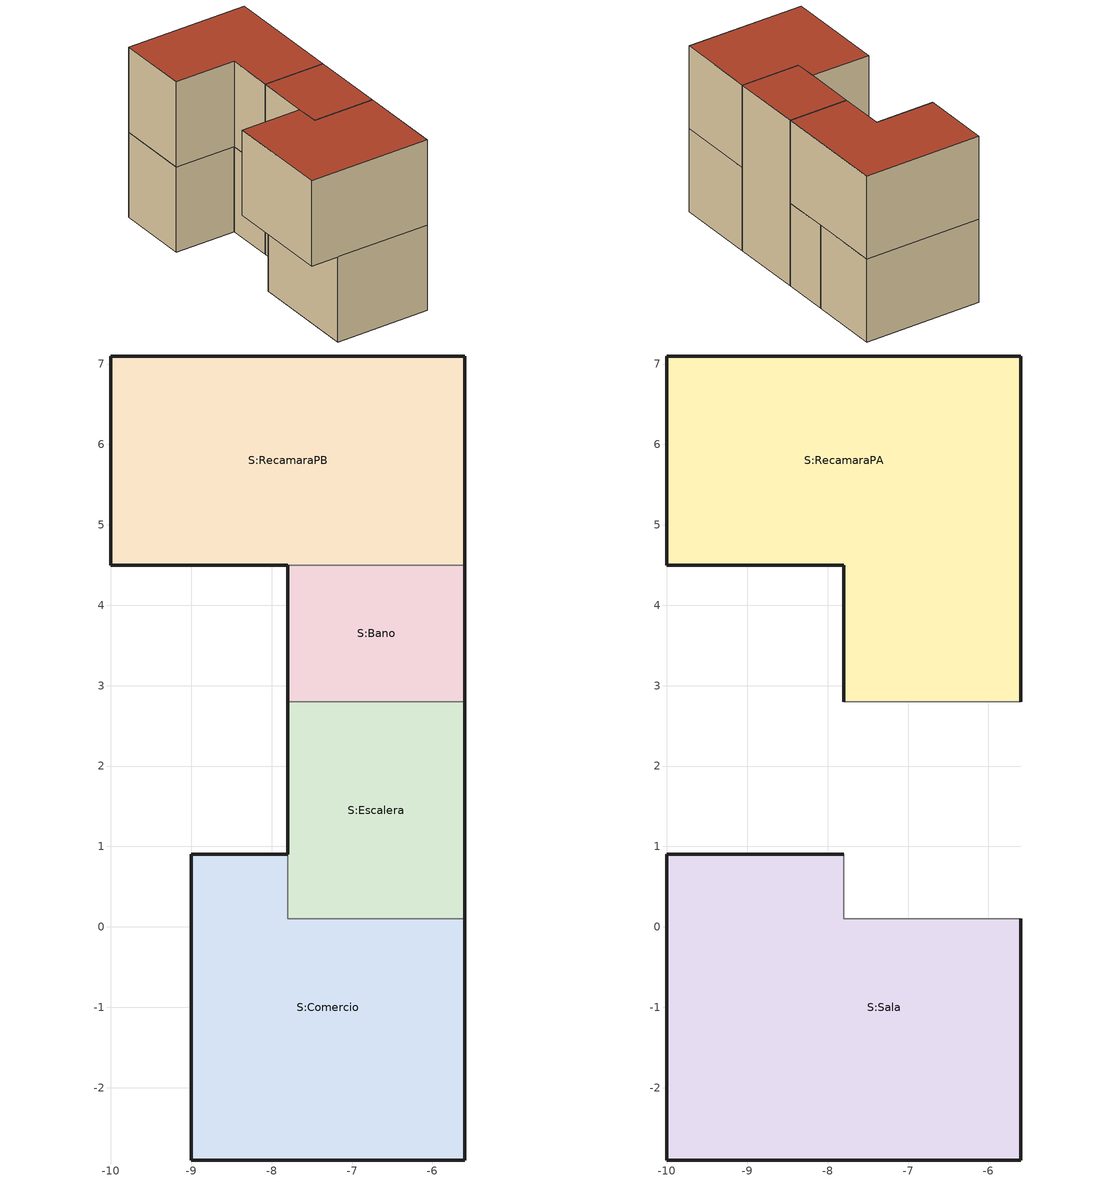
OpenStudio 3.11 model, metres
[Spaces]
S:RecamaraPB
 floor adiabatic (pisoPB): -5.6,7.1 -5.6,4.5 -7.8,4.5 -10,4.5 -10,7.1 z0
 wall outside: -5.6,4.5 -5.6,7.1 -10,7.1 -10,4.5 -7.8,4.5 z0:3.1
 wall to S:Bano: -7.8,4.5 -5.6,4.5 z0:3.1
S:Escalera
 floor adiabatic (pisoPB): -5.6,2.8 -5.6,0.1 -7.8,0.1 -7.8,0.9 -7.8,2.8 z0
 wall outside: -5.6,0.1 -5.6,2.8 / -7.8,2.8 -7.8,0.9 z0:6.2
 wall to S:RecamaraPA: -5.6,2.8 -7.8,2.8 z3.1:6.2
 wall to S:Sala: -7.8,0.9 -7.8,0.1 -5.6,0.1 z3.1:6.2
 wall to S:Comercio: -7.8,0.9 -7.8,0.1 -5.6,0.1 z0:3.1
 wall to S:Bano: -5.6,2.8 -7.8,2.8 z0:3.1
 roof outside (techoPA): -7.8,2.8 -7.8,0.9 -7.8,0.1 -5.6,0.1 -5.6,2.8 z6.2
S:Comercio
 floor adiabatic (pisoPB): -9,-2.9 -9,0.9 -7.8,0.9 -7.8,0.1 -5.6,0.1 -5.6,-2.9 z0
 wall outside: -7.8,0.9 -9,0.9 -9,-2.9 -5.6,-2.9 -5.6,0.1 z0:3.1
S:Bano
 floor adiabatic (pisoPB): -5.6,4.5 -5.6,2.8 -7.8,2.8 -7.8,4.5 z0
 wall outside: -5.6,2.8 -5.6,4.5 / -7.8,4.5 -7.8,2.8 z0:3.1
S:Sala
 floor outside (techoPB): -9,0.9 -9,-2.9 -10,-2.9 -10,0.9 z3.1
 floor to S:Comercio (techoPB): -7.8,0.9 -7.8,0.1 -5.6,0.1 -5.6,-2.9 -9,-2.9 -9,0.9 z3.1
 wall outside: -7.8,0.9 -10,0.9 -10,-2.9 -5.6,-2.9 -5.6,0.1 z3.1:6.2
 roof outside (techoPA): -5.6,-2.9 -5.6,0.1 -7.8,0.1 -7.8,0.9 -10,0.9 -10,-2.9 z6.2
S:RecamaraPA
 floor to S:Bano (techoPB): -5.6,4.5 -5.6,2.8 -7.8,2.8 -7.8,4.5 z3.1
 floor to S:RecamaraPB: -5.6,7.1 -5.6,4.5 -10,4.5 -10,7.1 z3.1
 wall outside: -5.6,2.8 -5.6,7.1 -10,7.1 -10,4.5 -7.8,4.5 -7.8,2.8 z3.1:6.2
 roof outside (techoPA): -5.6,2.8 -5.6,7.1 -10,7.1 -10,4.5 -7.8,4.5 -7.8,2.8 z6.2
[Site]
Cuidad.Mexico.Central: Latitude {deg}=19.4; Longitude {deg}=-99.183; Time Zone {hr}=-6; Elevation {m}=2303; Keep Site Location Information=No
[ClimateZones]
Climate Zone Institution Name 1=ASHRAE; Climate Zone Document Name 1=ANSI/ASHRAE Standard 169; Climate Zone Document Year 1=2006; Climate Zone Institution Name 2=CEC; Climate Zone Document Name 2=California Climate Zone Descriptions; Climate Zone Document Year 2=1995
[Building]
Building 1: North Axis {deg}=-0; Default Construction Set=P3A1
[Material]
Name | Roughness | Thickness {m} | Conductivity {W/m-K} | Density {kg/m3} | Specific Heat {J/kg-K} | Solar Absorptance | Visible Absorptance
yeso0p5cma0p3 | Smooth | 0.005 | 0.372 | 800 | 1000 | 0.3 | 0.3
tabique14cma0p6 | Rough | 0.14 | 0.7 | 1970 | 800 | 0.6 | 0.6
mortero2cm0p4 | Rough | 0.02 | 0.72 | 1890 | 837 | 0.4 | 0.4
CAD12cm0p7 | MediumRough | 0.12 | 1.74 | 2300 | 1000
impermeabilizante0p1cma0p4 | Smooth | 0.001 | 0.55 | 1300 | 1460 | 0.4 | 0.4
[Construction]
muroInterior: yeso0p5cma0p3, tabique14cma0p6, yeso0p5cma0p3
muroExterior: mortero2cm0p4, tabique14cma0p6, yeso0p5cma0p3
techoPB: mortero2cm0p4, CAD12cm0p7, mortero2cm0p4
techoPA: impermeabilizante0p1cma0p4, mortero2cm0p4, CAD12cm0p7, mortero2cm0p4
pisoPB: CAD12cm0p7
[DefaultConstructionSet]
P3A1: Default Exterior Surface Constructions=Default Surface Constructions 1; Default Interior Surface Constructions=Default Surface Constructions 2; Default Ground Contact Surface Constructions=Default Surface Constructions 3; Default Exterior SubSurface Constructions=Default Sub Surface Constructions 1; Default Interior SubSurface Constructions=Default Sub Surface Constructions 2
[DefaultSurfaceConstructions]
Name | Floor Construction | Wall Construction | Roof Ceiling Construction
Default Surface Constructions 1 | pisoPB | muroExterior | techoPA
Default Surface Constructions 2 | pisoPB | muroInterior | techoPB
Default Surface Constructions 3
[DefaultSubSurfaceConstructions]
Default Sub Surface Constructions 1; Default Sub Surface Constructions 2
[Space]
Name | Building Story | Thermal Zone
S:Sala | PA | Sala
S:RecamaraPB | PB | RecamaraPB
S:Escalera | PB | Escalera
S:Comercio | PB | Comercio
S:RecamaraPA | PA | RecamaraPA
S:Bano | PB | Bano
[BuildingStory] Nominal Floor to Floor Height {m}=3.1; Nominal Floor to Ceiling Height {m}=3.1
Name | Nominal Z Coordinate {m}
PA | 3.1
PB | 0
[ThermalZone] Use Ideal Air Loads=No
Comercio; Escalera; Bano; RecamaraPB; Sala; RecamaraPA
[Sizing:Zone] Zone Cooling Design Supply Air Temperature Input Method=SupplyAirTemperature; Zone Cooling Design Supply Air Temperature {C}=14; Zone Cooling Design Supply Air Temperature Difference {deltaC}=11.11; Zone Heating Design Supply Air Temperature Input Method=SupplyAirTemperature; Zone Heating Design Supply Air Temperature {C}=40; Zone Heating Design Supply Air Temperature Difference {deltaC}=11.11; Zone Cooling Design Supply Air Humidity Ratio {kg-H2O/kg-air}=0.0085; Zone Heating Design Supply Air Humidity Ratio {kg-H2O/kg-air}=0.008; Cooling Design Air Flow Method=DesignDay; Heating Design Air Flow Method=DesignDay; Account for Dedicated Outdoor Air System=No; Dedicated Outdoor Air System Control Strategy=NeutralSupplyAir; Dedicated Outdoor Air Low Setpoint Temperature for Design {C}=autosize; Dedicated Outdoor Air High Setpoint Temperature for Design {C}=autosize; Zone Load Sizing Method=Sensible Load Only No Latent Load; Zone Latent Cooling Design Supply Air Humidity Ratio Input Method=HumidityRatioDifference; Zone Cooling Design Supply Air Humidity Ratio Difference {kgWater/kgDryAir}=0.005; Zone Latent Heating Design Supply Air Humidity Ratio Input Method=HumidityRatioDifference; Zone Humidification Design Supply Air Humidity Ratio Difference {kgWater/kgDryAir}=0.005; Sizing Option=Coincident; Heating Coil Sizing Method=None; Maximum Heating Capacity To Cooling Load Sizing Ratio {W/W}=1
Comercio; Escalera; Bano; RecamaraPB; Sala; RecamaraPA
